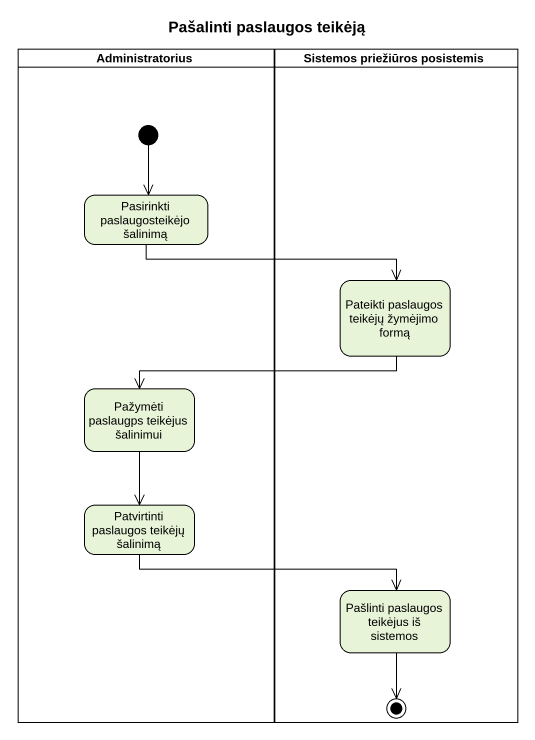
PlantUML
@startuml
title Pašalinti paslaugos teikėją
hide empty description
state Administratorius <<partition>> {
  state "Pasirinkti paslaugosteikėjo šalinimą" as Pasirinkti_paslaugosteikėjo
  state "Pažymėti paslaugps teikėjus šalinimui" as Pažymėti_paslaugps_teikėjus
  state "Patvirtinti paslaugos teikėjų šalinimą" as Patvirtinti_paslaugos
  [*] --> Pasirinkti_paslaugosteikėjo
}
state "Sistemos priežiūros posistemis" as Sistemos_priežiūros <<partition>> {
  state "Pateikti paslaugos teikėjų žymėjimo formą" as Pateikti_paslaugos_teikėjų
  state "Pašlinti paslaugos teikėjus iš sistemos" as Pašlinti_paslaugos_teikėjus
  Pašlinti_paslaugos_teikėjus --> [*]
}
Pasirinkti_paslaugosteikėjo -right-> Pateikti_paslaugos_teikėjų
Pateikti_paslaugos_teikėjų -left-> Pažymėti_paslaugps_teikėjus
Pažymėti_paslaugps_teikėjus --> Patvirtinti_paslaugos
Patvirtinti_paslaugos -right-> Pašlinti_paslaugos_teikėjus
@enduml
